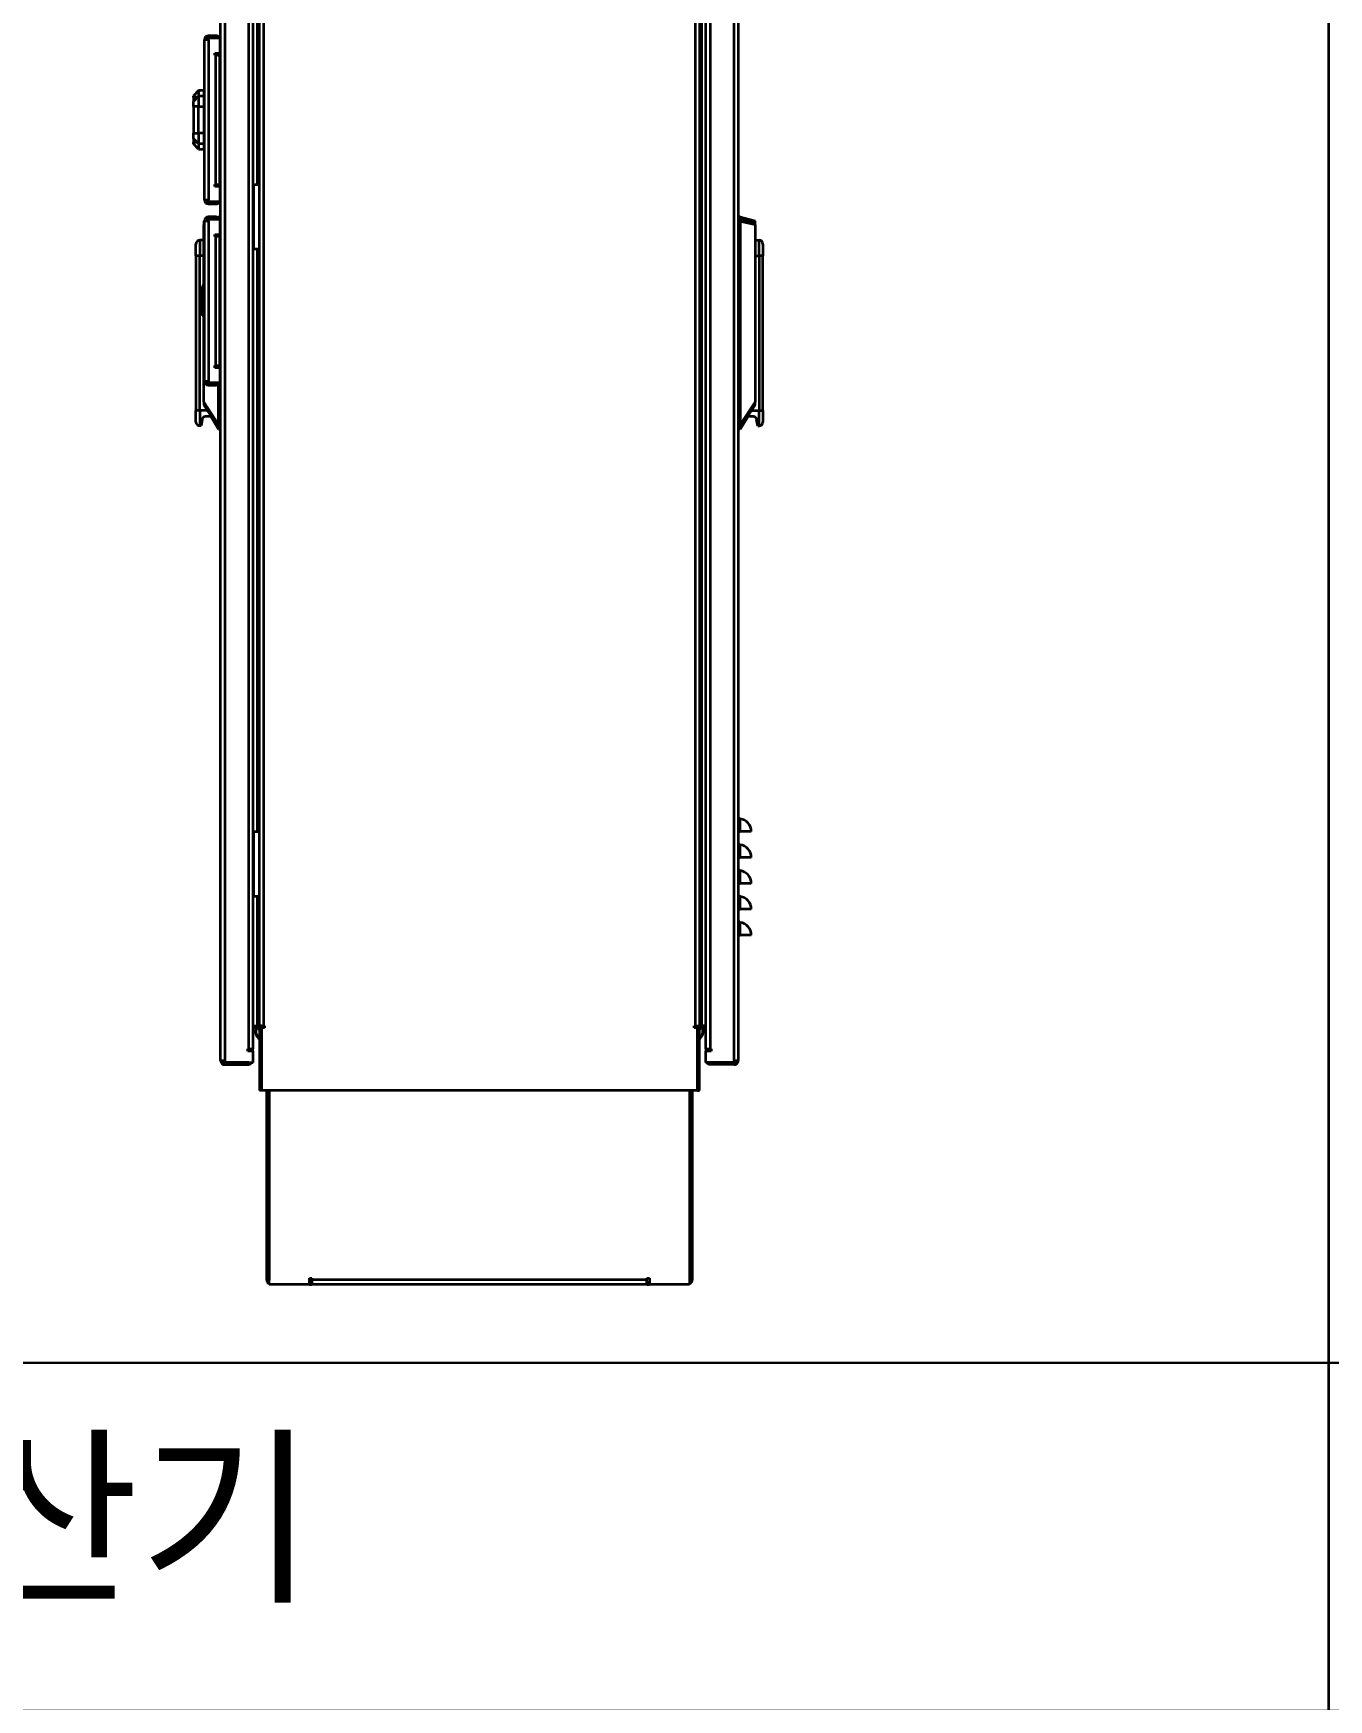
# Model space of a CAD drawing. Header units: millimetres. Extents: x 29838256 to 30236675, y -914750 to -833241.
# Drawn here: x 29879639 to 29884219, y -848489 to -842596 of the extents above; entities that cross this region are included whole.
import ezdxf
from ezdxf.enums import TextEntityAlignment as Align

# ---------------------------------------------------------------- set-up
doc = ezdxf.new("R2010")
doc.units = ezdxf.units.MM
doc.header["$LTSCALE"] = 600
doc.header["$MEASUREMENT"] = 0
doc.layers.get('0').update_dxf_attribs({"linetype": 'CONTINUOUS'})
doc.layers.add('PARKING', color=7, linetype='CONTINUOUS')
doc.layers.add('주차관제', color=2, linetype='CONTINUOUS')
doc.layers.add('외형선(ISO)', color=7, linetype='CONTINUOUS', lineweight=35)
doc.layers.add('좁은 외형선(ISO)', color=7, linetype='CONTINUOUS', lineweight=35)
doc.styles.add('IBS', font='malgun_0.ttf')

# ---------------------------------------------------------------- blocks, each defined once
blk = doc.blocks.new('a4q345')
at = {"layer": '주차관제'}
for points in [[(1611711.4, -29134), (1629092.5, -29134), (1629092.5, -44652.8), (1611711.4, -44652.8)], [(1611711.4, -44652.8), (1629092.5, -44652.8), (1629092.5, -46515.1), (1611711.4, -46515.1)]]:
    blk.add_lwpolyline(points, close=True, dxfattribs=at)
blk = doc.blocks.new('사전무인정산장비')
at = {"layer": '외형선(ISO)'}
for p, q in [((4183.9, 1689.5), (4183.9, 2878.1)), ((4583.9, 2878.1), (4583.9, 1689.5)), ((4208.9, 2869.2), (4208.9, 1698.4)), ((4558.9, 1698.4), (4558.9, 2869.2)), ((4213.9, 1716.3), (4213.9, 2851.3)), ((4553.9, 2851.3), (4553.9, 1716.3)), ((4174.6, 2478.1), (4171.4, 2478.1)), ((4171.4, 2354.5), (4171.4, 2478.1)), ((4180.2, 2481.3), (4174.6, 2481.3)), ((4174.6, 2479.7), (4174.6, 2481.3)), ((4174.6, 2479.7), (4180.2, 2479.7)), ((4174.6, 2479.6), (4183.4, 2479.6)), ((4174.6, 2478.1), (4174.6, 2479.6)), ((4183.4, 2479.6), (4183.4, 2467.8)), ((4183.4, 2479.3), (4183.9, 2479.3)), ((4179.4, 2466.2), (4179.4, 2467.8)), ((4179.4, 2467.8), (4183.4, 2467.8)), ((4180.2, 2466.2), (4179.4, 2466.2)), ((4183.4, 2466.2), (4180.2, 2466.2)), ((4181.8, 2466.3), (4181.8, 2467.8)), ((4181.8, 2466.3), (4183.4, 2466.3)), ((4183.4, 2466.3), (4183.4, 2467.8)), ((4183.4, 2467.3), (4183.9, 2467.3)), ((4183.4, 2467.3), (4183.9, 2467.3)), ((4183.4, 2366.3), (4183.4, 2466.3)), ((4166.9, 2438.9), (4162.9, 2434.9)), ((4162.9, 2433.9), (4162.9, 2434.9)), ((4166.9, 2434.5), (4162.9, 2430.5)), ((4162.9, 2433.9), (4162.9, 2430.5)), ((4166.9, 2438.9), (4166.9, 2434.5)), ((4170.9, 2438.9), (4166.9, 2438.9)), ((4166.9, 2434.5), (4166.9, 2426.5)), ((4170.9, 2434.5), (4166.9, 2434.5)), ((4170.9, 2438.9), (4170.9, 2434.5)), ((4171.4, 2438.3), (4170.9, 2438.3)), ((4170.9, 2434.5), (4170.9, 2426.5)), ((4171.4, 2434.3), (4170.9, 2434.3)), ((4162.9, 2426.5), (4162.9, 2430.5)), ((4162.9, 2426.5), (4162.9, 2406)), ((4166.9, 2406), (4166.9, 2426.5)), ((4170.9, 2426.5), (4170.9, 2406)), ((4162.9, 2402), (4162.9, 2406)), ((4166.9, 2398), (4162.9, 2402)), ((4162.9, 2402), (4162.9, 2398.7)), ((4162.9, 2397.7), (4162.9, 2398.7)), ((4166.9, 2393.7), (4162.9, 2397.7)), ((4166.9, 2406), (4166.9, 2398)), ((4166.9, 2398), (4170.9, 2398)), ((4166.9, 2398), (4166.9, 2393.7)), ((4170.9, 2406), (4170.9, 2398)), ((4170.9, 2398.3), (4171.4, 2398.3)), ((4170.9, 2398), (4170.9, 2393.7)), ((4166.9, 2393.7), (4170.9, 2393.7)), ((4170.9, 2394.3), (4171.4, 2394.3)), ((4179.4, 2366.4), (4180.2, 2366.4)), ((4179.4, 2364.8), (4179.4, 2366.4)), ((4183.4, 2364.8), (4179.4, 2364.8)), ((4180.2, 2366.4), (4183.4, 2366.4)), ((4181.8, 2366.3), (4181.8, 2364.8)), ((4181.8, 2366.3), (4183.4, 2366.3)), ((4183.4, 2364.8), (4183.4, 2366.3)), ((4183.4, 2365.3), (4183.9, 2365.3)), ((4183.4, 2365.3), (4183.9, 2365.3)), ((4183.4, 2364.8), (4183.4, 2353)), ((4209.4, 2366.3), (4208.9, 2366.3)), ((4209.4, 2366.3), (4213.9, 2366.3)), ((4171.4, 2354.5), (4174.6, 2354.5)), ((4174.6, 2353), (4174.6, 2354.5)), ((4183.4, 2353), (4174.6, 2353)), ((4174.6, 2352.9), (4180.2, 2352.9)), ((4174.6, 2352.9), (4174.6, 2351.3)), ((4174.6, 2351.3), (4180.2, 2351.3)), ((4183.4, 2353.3), (4183.9, 2353.3)), ((4170.9, 2338.2), (4171.4, 2338.3)), ((4170.9, 2338.2), (4170.9, 2337)), ((4170.9, 2337), (4170.9, 2335.1)), ((4170.9, 2289.4), (4170.9, 2335.1)), ((4174.6, 2338.1), (4171.4, 2338.1)), ((4171.4, 2214.5), (4171.4, 2338.1)), ((4173.2, 2338.8), (4174.6, 2339.2)), ((4180.2, 2341.3), (4174.6, 2341.3)), ((4174.6, 2339.7), (4174.6, 2341.3)), ((4174.6, 2339.7), (4180.2, 2339.7)), ((4174.6, 2339.6), (4183.4, 2339.6)), ((4174.6, 2338.1), (4174.6, 2339.6)), ((4176.2, 2339.6), (4176.5, 2339.7)), ((4181.4, 2341), (4182.4, 2341.3)), ((4182.4, 2340.4), (4182.4, 2341.3)), ((4182.4, 2341.3), (4183.9, 2341.3)), ((4182.4, 2341.3), (4182.4, 2340.4)), ((4183.4, 2339.6), (4183.4, 2327.8)), ((4183.4, 2339.3), (4183.9, 2339.3)), ((4585.4, 2341.3), (4583.9, 2341.3)), ((4585.4, 2341.3), (4585.4, 2339.8)), ((4585.4, 2339.8), (4585.4, 2341.3)), ((4585.4, 2341.3), (4596.9, 2338.2)), ((4585.4, 2339.8), (4585.4, 2337.8)), ((4585.4, 2337.8), (4585.4, 2339.8)), ((4585.4, 2180.7), (4585.4, 2337.8)), ((4585.4, 2337.8), (4585.4, 2180.7)), ((4596.9, 2337), (4596.9, 2338.2)), ((4596.9, 2335.1), (4596.9, 2337)), ((4596.9, 2335.1), (4596.9, 2198.2)), ((4164.9, 2311.3), (4164.9, 2320.3)), ((4170.9, 2323.3), (4167.9, 2323.3)), ((4179.4, 2326.2), (4179.4, 2327.8)), ((4179.4, 2327.8), (4183.4, 2327.8)), ((4180.2, 2326.2), (4179.4, 2326.2)), ((4183.4, 2326.2), (4180.2, 2326.2)), ((4181.8, 2326.3), (4181.8, 2327.8)), ((4181.8, 2326.3), (4183.4, 2326.3)), ((4182.4, 2326.3), (4182.4, 2326.2)), ((4182.4, 2326.2), (4182.4, 2326.3)), ((4183.4, 2326.3), (4183.4, 2327.8)), ((4183.4, 2327.3), (4183.9, 2327.3)), ((4183.4, 2327.3), (4183.9, 2327.3)), ((4183.4, 2226.3), (4183.4, 2326.3)), ((4596.9, 2323.3), (4599.9, 2323.3)), ((4602.9, 2320.3), (4602.9, 2311.3)), ((4164.9, 2311.3), (4164.9, 2191.8)), ((4208.9, 2316.3), (4209.4, 2316.3)), ((4213.9, 2316.3), (4209.4, 2316.3)), ((4602.9, 2191.8), (4602.9, 2311.3)), ((4167.9, 2266.1), (4167.9, 2286.4)), ((4167.9, 2286.4), (4169.9, 2286.4)), ((4169.9, 2286.4), (4171.2, 2290.3)), ((4169.9, 2266.1), (4169.9, 2286.4)), ((4171.2, 2262.3), (4171.2, 2290.3)), ((4171.2, 2290.3), (4171.4, 2290.3)), ((4167.9, 2266.1), (4169.9, 2266.1)), ((4169.9, 2266.1), (4171.2, 2262.3)), ((4170.9, 2198.2), (4170.9, 2263.2)), ((4171.2, 2262.3), (4171.4, 2262.3)), ((4179.4, 2226.4), (4180.2, 2226.4)), ((4179.4, 2224.8), (4179.4, 2226.4)), ((4183.4, 2224.8), (4179.4, 2224.8)), ((4180.2, 2226.4), (4183.4, 2226.4)), ((4181.8, 2226.3), (4181.8, 2224.8)), ((4181.8, 2226.3), (4183.4, 2226.3)), ((4182.4, 2226.4), (4182.4, 2226.3)), ((4182.4, 2226.3), (4182.4, 2226.4)), ((4183.4, 2224.8), (4183.4, 2226.3)), ((4183.4, 2225.3), (4183.9, 2225.3)), ((4183.4, 2225.3), (4183.9, 2225.3)), ((4183.4, 2224.8), (4183.4, 2213)), ((4171.4, 2214.5), (4174.6, 2214.5)), ((4174.6, 2213), (4174.6, 2214.5)), ((4183.4, 2213), (4174.6, 2213)), ((4174.6, 2212.9), (4180.2, 2212.9)), ((4174.6, 2212.9), (4174.6, 2211.3)), ((4174.6, 2211.3), (4180.2, 2211.3)), ((4182.4, 2212.2), (4182.4, 2180.7)), ((4182.4, 2180.7), (4182.4, 2212.2)), ((4183.4, 2213.3), (4183.9, 2213.3)), ((4164.9, 2182.8), (4164.9, 2191.8)), ((4170.9, 2198.2), (4170.9, 2196.2)), ((4596.9, 2196.2), (4596.9, 2198.2)), ((4602.9, 2191.8), (4602.9, 2182.8)), ((4168.9, 2179.8), (4167.9, 2179.8)), ((4169.8, 2184.8), (4168.9, 2179.8)), ((4172.7, 2187.3), (4175.9, 2187.3)), ((4175.9, 2187.3), (4175.9, 2188.4)), ((4182.4, 2177.3), (4175.9, 2188)), ((4182.4, 2178.8), (4182.4, 2180.7)), ((4182.4, 2180.7), (4182.4, 2178.8)), ((4182.4, 2177.3), (4182.4, 2178.8)), ((4182.4, 2178.8), (4182.4, 2177.3)), ((4182.4, 2177.3), (4183.9, 2177.3)), ((4585.4, 2177.3), (4583.9, 2177.3)), ((4591.9, 2188), (4585.4, 2177.3)), ((4585.4, 2180.7), (4585.4, 2178.8)), ((4585.4, 2178.8), (4585.4, 2180.7)), ((4585.4, 2178.8), (4585.4, 2177.3)), ((4585.4, 2177.3), (4585.4, 2178.8)), ((4591.9, 2188.4), (4591.9, 2187.3)), ((4591.9, 2187.3), (4595, 2187.3)), ((4598.9, 2179.8), (4598, 2184.8)), ((4598.9, 2179.8), (4599.9, 2179.8)), ((4209.4, 1866.3), (4208.9, 1866.3)), ((4209.4, 1866.3), (4213.9, 1866.3)), ((4583.9, 1866.3), (4585.3, 1866.3)), ((4593.9, 1866.3), (4585.3, 1866.3)), ((4583.9, 1846.3), (4585.3, 1846.3)), ((4593.9, 1846.3), (4585.3, 1846.3)), ((4208.9, 1816.3), (4209.4, 1816.3)), ((4213.9, 1816.3), (4209.4, 1816.3)), ((4583.9, 1826.3), (4585.3, 1826.3)), ((4593.9, 1826.3), (4585.3, 1826.3)), ((4583.9, 1806.3), (4585.3, 1806.3)), ((4593.9, 1806.3), (4585.3, 1806.3)), ((4583.9, 1786.3), (4585.3, 1786.3)), ((4593.9, 1786.3), (4585.3, 1786.3)), ((4208.9, 1716.3), (4212.3, 1716.3)), ((4208.9, 1714.7), (4212.3, 1714.7)), ((4212.3, 1716.3), (4213.9, 1716.3)), ((4213.9, 1716.3), (4213.9, 1666.3)), ((4215.5, 1716.3), (4213.9, 1716.3)), ((4215.5, 1716.3), (4215.5, 1666.3)), ((4215.5, 1716.3), (4217.1, 1716.3)), ((4215.5, 1714.7), (4215.5, 1666.3)), ((4217.9, 1714.7), (4215.5, 1714.7)), ((4217.1, 1716.3), (4217.9, 1716.3)), ((4217.9, 1716.3), (4217.9, 1714.7)), ((4549.9, 1714.7), (4549.9, 1716.3)), ((4549.9, 1716.3), (4550.7, 1716.3)), ((4552.3, 1714.7), (4549.9, 1714.7)), ((4550.7, 1716.3), (4552.3, 1716.3)), ((4552.3, 1666.3), (4552.3, 1716.3)), ((4552.3, 1716.3), (4553.9, 1716.3)), ((4552.3, 1666.3), (4552.3, 1714.7)), ((4553.9, 1666.3), (4553.9, 1716.3)), ((4555.5, 1716.3), (4553.9, 1716.3)), ((4558.9, 1716.3), (4555.5, 1716.3)), ((4558.9, 1714.7), (4555.5, 1714.7)), ((4183.9, 1689.5), (4185.5, 1689.5)), ((4185.5, 1689.5), (4187.1, 1689.5)), ((4187.1, 1689.5), (4187.1, 1688)), ((4187.1, 1688), (4208.9, 1688)), ((4205.7, 1687.9), (4187.1, 1687.9)), ((4187.1, 1687.9), (4187.1, 1686.3)), ((4204.9, 1696.8), (4204.9, 1698.4)), ((4204.9, 1698.4), (4205.7, 1698.4)), ((4208.9, 1696.8), (4204.9, 1696.8)), ((4205.7, 1698.4), (4207.3, 1698.4)), ((4205.7, 1686.3), (4205.7, 1687.9)), ((4207.3, 1698.4), (4208.5, 1698.4)), ((4207.3, 1698.3), (4207.3, 1696.8)), ((4207.3, 1698.3), (4208.9, 1698.3)), ((4208.5, 1698.4), (4208.9, 1698.4)), ((4208.9, 1696.8), (4208.9, 1698.3)), ((4208.9, 1696.8), (4208.9, 1688)), ((4558.9, 1698.4), (4559.3, 1698.4)), ((4560.5, 1698.3), (4558.9, 1698.3)), ((4558.9, 1698.3), (4558.9, 1696.8)), ((4558.9, 1688), (4558.9, 1696.8)), ((4562.9, 1696.8), (4558.9, 1696.8)), ((4580.7, 1688), (4558.9, 1688)), ((4559.3, 1698.4), (4560.5, 1698.4)), ((4560.5, 1698.4), (4562.1, 1698.4)), ((4560.5, 1698.3), (4560.5, 1696.8)), ((4562.1, 1698.4), (4562.9, 1698.4)), ((4562.1, 1686.3), (4562.1, 1687.9)), ((4562.1, 1687.9), (4580.7, 1687.9)), ((4562.9, 1698.4), (4562.9, 1696.8)), ((4580.7, 1689.5), (4580.7, 1688)), ((4580.7, 1689.5), (4582.3, 1689.5)), ((4580.7, 1687.9), (4580.7, 1686.3)), ((4582.3, 1689.5), (4583.9, 1689.5)), ((4187.1, 1686.3), (4205.7, 1686.3)), ((4580.7, 1686.3), (4562.1, 1686.3)), ((4215.5, 1666.3), (4213.9, 1666.3)), ((4552.3, 1666.3), (4215.5, 1666.3)), ((4219.4, 1666.3), (4219.4, 1520.3)), ((4221.4, 1666.3), (4221.4, 1520.3)), ((4221.5, 1516.3), (4221.5, 1666.3)), ((4546.3, 1666.3), (4546.3, 1516.3)), ((4546.4, 1666.3), (4546.4, 1520.3)), ((4548.4, 1520.3), (4548.4, 1666.3)), ((4552.3, 1666.3), (4553.9, 1666.3)), ((4252.5, 1521.3), (4254.5, 1521.3)), ((4252.5, 1516.3), (4252.5, 1521.3)), ((4254.5, 1521.3), (4254.5, 1520.3)), ((4254.5, 1520.3), (4254.5, 1516.3)), ((4513.3, 1520.3), (4513.3, 1521.3)), ((4513.3, 1521.3), (4515.3, 1521.3)), ((4513.3, 1516.3), (4513.3, 1520.3)), ((4515.3, 1521.3), (4515.3, 1516.3)), ((4252.5, 1516.3), (4221.5, 1516.3)), ((4254.4, 1518.3), (4252.5, 1518.3)), ((4252.5, 1516.3), (4254.4, 1516.3)), ((4254.4, 1518.3), (4254.4, 1516.3)), ((4513.3, 1516.3), (4254.5, 1516.3)), ((4513.4, 1518.3), (4515.3, 1518.3)), ((4513.4, 1518.3), (4513.4, 1516.3)), ((4513.4, 1516.3), (4515.3, 1516.3)), ((4546.3, 1516.3), (4515.3, 1516.3))]:
    blk.add_line(p, q, dxfattribs=at)
for centre, radius, start, end in [((4174.6, 2478.1), 3.2, 90, 180), ((4174.6, 2478.1), 1.6, 90, 180), ((4180.2, 2478.1), 3.2, 28.5485, 90), ((4180.2, 2478.1), 1.6, 72.9025, 90), ((4174.6, 2354.5), 3.2, 180, 270), ((4174.6, 2354.5), 1.6, 180, 270), ((4180.2, 2354.5), 3.2, 270, 331.4515), ((4180.2, 2354.5), 1.6, 270, 287.0975), ((4174.6, 2338.1), 3.2, 90, 180), ((4174.6, 2338.1), 1.6, 90, 180), ((4180.2, 2338.1), 3.2, 28.5485, 90), ((4180.2, 2338.1), 1.6, 72.9025, 90), ((4167.9, 2320.3), 3, 90, 180), ((4599.9, 2320.3), 3, 0, 90), ((4174.6, 2214.5), 3.2, 180, 270), ((4174.6, 2214.5), 1.6, 180, 270), ((4180.2, 2214.5), 3.2, 270, 331.4515), ((4180.2, 2214.5), 1.6, 270, 287.0975), ((4167.9, 2182.8), 3, 180, 270), ((4599.9, 2182.8), 3, 270, 0), ((4585.5, 1877.8), 1.6, 180, 262.0719), ((4583.9, 1866.3), 10, 0, 82.0719), ((4585.5, 1857.8), 1.6, 180, 262.0719), ((4583.9, 1846.3), 10, 0, 82.0719), ((4585.5, 1837.8), 1.6, 180, 262.0719), ((4583.9, 1826.3), 10, 0, 82.0719), ((4585.5, 1817.8), 1.6, 180, 262.0719), ((4583.9, 1806.3), 10, 0, 82.0719), ((4585.5, 1797.8), 1.6, 180, 262.0719), ((4583.9, 1786.3), 10, 0, 82.0719), ((4218.9, 1712.1), 8, 161.4127, 231.3178), ((4218.9, 1712.1), 7.7, 160.6603, 229.5073), ((4212.3, 1713.1), 3.2, 60, 90), ((4212.3, 1713.1), 1.6, 0, 90), ((4218.9, 1712.1), 7.7, 147.3871, 147.4046), ((4555.5, 1713.1), 3.2, 90, 120), ((4555.5, 1713.1), 1.6, 90, 180), ((4548.9, 1712.1), 7.7, 310.4927, 19.3397), ((4548.9, 1712.1), 8, 308.6822, 18.5873), ((4548.9, 1712.1), 7.7, 32.5954, 32.6129), ((4187.1, 1689.5), 3.2, 180, 240), ((4187.1, 1689.5), 1.6, 180, 270), ((4187.1, 1689.5), 3.2, 240, 270), ((4580.7, 1689.5), 1.6, 270, 0), ((4580.7, 1689.5), 3.2, 270, 300), ((4580.7, 1689.5), 3.2, 300, 0), ((4223.4, 1520.3), 4, 180, 241.1628), ((4223.4, 1520.3), 2, 180, 195.281), ((4544.4, 1520.3), 4, 298.8372, 0), ((4544.4, 1520.3), 2, 344.719, 0)]:
    blk.add_arc(centre, radius, start, end, dxfattribs=at)
for points, knots in [([(4170.9, 2196.2), (4171.2, 2195.7), (4171.5, 2195.3), (4173.2, 2192.7), (4174.5, 2190.6), (4175.9, 2188.5)], [-0.9971164, -0.9971164, -0.9971164, -0.9971164, -0.8360765, -0.8360765, -0.088278, -0.088278, -0.088278, -0.088278]), ([(4591.9, 2188.5), (4592.6, 2189.7), (4593.4, 2190.9), (4594.9, 2193.1), (4595.6, 2194.2), (4596.5, 2195.6), (4596.7, 2195.9), (4596.9, 2196.2)], [-0.9526322, -0.9526322, -0.9526322, -0.9526322, -0.5145833, -0.5145833, -0.1199067, -0.1199067, 0, 0, 0, 0]), ([(4169.8, 2184.8), (4169.8, 2185), (4169.9, 2185.2), (4170.1, 2185.8), (4170.4, 2186.2), (4170.9, 2186.7), (4171.2, 2186.9), (4172, 2187.2), (4172.4, 2187.3), (4172.7, 2187.3)], [0.6437566, 0.6437566, 0.6437566, 0.6437566, 0.7153209, 0.7153209, 0.8505429, 0.8505429, 0.9618241, 0.9618241, 1.0731053, 1.0731053, 1.0731053, 1.0731053]), ([(4595, 2187.3), (4595.4, 2187.3), (4595.8, 2187.2), (4596.5, 2186.9), (4596.9, 2186.7), (4597.4, 2186.2), (4597.7, 2185.8), (4597.9, 2185.2), (4598, 2185), (4598, 2184.8)], [1.0731053, 1.0731053, 1.0731053, 1.0731053, 1.1843864, 1.1843864, 1.2956676, 1.2956676, 1.4308896, 1.4308896, 1.5024539, 1.5024539, 1.5024539, 1.5024539]), ([(4208.5, 1688), (4208.2, 1687.5), (4207.9, 1687.1), (4207.4, 1686.8), (4206.9, 1686.5), (4206.3, 1686.3), (4205.7, 1686.3)], [-0.6827941, -0.6827941, -0.6827941, -0.6827941, -0.3570806, -0.3570806, -0.3570806, 0, 0, 0, 0]), ([(4562.1, 1686.3), (4561, 1686.3), (4560, 1686.9), (4559.4, 1687.8), (4559.3, 1687.8), (4559.3, 1687.9), (4559.3, 1688)], [-1, -1, -1, -1, -0.3570806, -0.3570806, -0.3570806, -0.3172059, -0.3172059, -0.3172059, -0.3172059])]:
    blk.add_open_spline(points, degree=3, knots=knots, dxfattribs=at)
for points in [[(4175.9, 2188.5), (4175.9, 2188.5), (4175.9, 2188.5), (4175.9, 2188.4)], [(4591.9, 2188.4), (4591.9, 2188.5), (4591.9, 2188.5), (4591.9, 2188.5)], [(4205.7, 1687.9), (4205.8, 1687.9), (4206, 1687.9), (4206.2, 1688)], [(4561.6, 1688), (4561.8, 1687.9), (4561.9, 1687.9), (4562.1, 1687.9)]]:
    blk.add_open_spline(points, degree=3, dxfattribs=at)
at = {"layer": '좁은 외형선(ISO)'}
for p, q in [((4187.1, 2878.1), (4187.1, 1689.5)), ((4580.7, 1689.5), (4580.7, 2878.1)), ((4205.7, 1698.4), (4205.7, 2869.2)), ((4562.1, 2869.2), (4562.1, 1698.4)), ((4217.1, 2851.3), (4217.1, 1716.3)), ((4550.7, 1716.3), (4550.7, 2851.3)), ((4555.5, 2851.3), (4555.5, 1716.3)), ((4212.3, 2366.3), (4212.3, 2666.3)), ((4174.6, 2478.1), (4174.6, 2354.5)), ((4180.2, 2479.7), (4180.2, 2481.3)), ((4180.2, 2366.4), (4180.2, 2466.2)), ((4166.2, 2433.9), (4162.9, 2433.9)), ((4166.9, 2426.5), (4162.9, 2426.5)), ((4166.9, 2426.5), (4170.9, 2426.5)), ((4170.9, 2426.3), (4171.4, 2426.3)), ((4162.9, 2406), (4166.9, 2406)), ((4166.2, 2398.7), (4162.9, 2398.7)), ((4170.9, 2406), (4166.9, 2406)), ((4171.4, 2406.3), (4170.9, 2406.3)), ((4209.4, 2366.3), (4209.4, 2316.3)), ((4180.2, 2351.3), (4180.2, 2352.9)), ((4170.9, 2337), (4171.4, 2337.1)), ((4170.9, 2335.1), (4171.4, 2335.2)), ((4174.6, 2338.1), (4174.6, 2214.5)), ((4180.2, 2339.7), (4180.2, 2341.3)), ((4182.9, 2339.8), (4183.9, 2339.8)), ((4585.4, 2339.8), (4583.9, 2339.8)), ((4585.4, 2337.8), (4583.9, 2337.8)), ((4596.9, 2337), (4585.4, 2339.8)), ((4596.9, 2335.1), (4585.4, 2337.8)), ((4167.9, 2323.3), (4167.9, 2311.3)), ((4180.2, 2226.4), (4180.2, 2326.2)), ((4599.9, 2311.3), (4599.9, 2323.3)), ((4167.9, 2311.3), (4164.9, 2311.3)), ((4170.9, 2311.3), (4167.9, 2311.3)), ((4167.9, 2286.4), (4167.9, 2311.3)), ((4212.3, 1866.3), (4212.3, 2316.3)), ((4596.9, 2311.3), (4599.9, 2311.3)), ((4602.9, 2311.3), (4599.9, 2311.3)), ((4599.9, 2311.3), (4599.9, 2191.8)), ((4167.9, 2191.8), (4167.9, 2266.1)), ((4180.2, 2211.3), (4180.2, 2212.9)), ((4167.9, 2191.8), (4164.9, 2191.8)), ((4173.8, 2191.8), (4167.9, 2191.8)), ((4167.9, 2191.8), (4167.9, 2179.8)), ((4170.9, 2198.2), (4182.4, 2180.7)), ((4170.9, 2196.2), (4182.4, 2178.8)), ((4596.9, 2198.2), (4585.4, 2180.7)), ((4596.9, 2196.2), (4585.4, 2178.8)), ((4594, 2191.8), (4599.9, 2191.8)), ((4599.9, 2191.8), (4602.9, 2191.8)), ((4599.9, 2179.8), (4599.9, 2191.8)), ((4182.4, 2180.7), (4183.9, 2180.7)), ((4182.4, 2178.8), (4183.9, 2178.8)), ((4585.4, 2180.7), (4583.9, 2180.7)), ((4585.4, 2178.8), (4583.9, 2178.8)), ((4585.3, 1866.3), (4585.3, 1876.2)), ((4209.4, 1866.3), (4209.4, 1816.3)), ((4585.3, 1846.3), (4585.3, 1856.2)), ((4585.3, 1826.3), (4585.3, 1836.2)), ((4212.3, 1716.3), (4212.3, 1816.3)), ((4585.3, 1806.3), (4585.3, 1816.2)), ((4585.3, 1786.3), (4585.3, 1796.2)), ((4212.3, 1714.7), (4212.3, 1716.3)), ((4555.5, 1716.3), (4555.5, 1714.7)), ((4185.5, 1689.5), (4185.5, 1686.7)), ((4582.3, 1686.7), (4582.3, 1689.5)), ((4219.4, 1520.3), (4221.4, 1520.3)), ((4254.5, 1520.3), (4513.3, 1520.3)), ((4546.4, 1520.3), (4548.4, 1520.3))]:
    blk.add_line(p, q, dxfattribs=at)

msp = doc.modelspace()

# ---------------------------------------------------------------- block references
at = {"xscale": 4.5769311621346, "yscale": 4.5769311621346, "zscale": 4.5769311621346}
msp.add_blockref('사전무인정산장비', (29861151.5, -853960.9), dxfattribs=at)
at = {"layer": '주차관제', "xscale": 0.6611122789749978, "yscale": 0.6611122789749978, "zscale": 0.6611122789749978}
for p in [(28807206.2, -817777), (28818697, -817777)]:
    msp.add_blockref('a4q345', p, dxfattribs=at)

# ---------------------------------------------------------------- texts
at = {"layer": 'PARKING', "color": 7, "style": 'IBS'}
msp.add_text('사전무인정산기', height=495.68, dxfattribs=at).set_placement((29878458, -848092.6), align=Align.CENTER)

doc.saveas('drawing.dxf')
